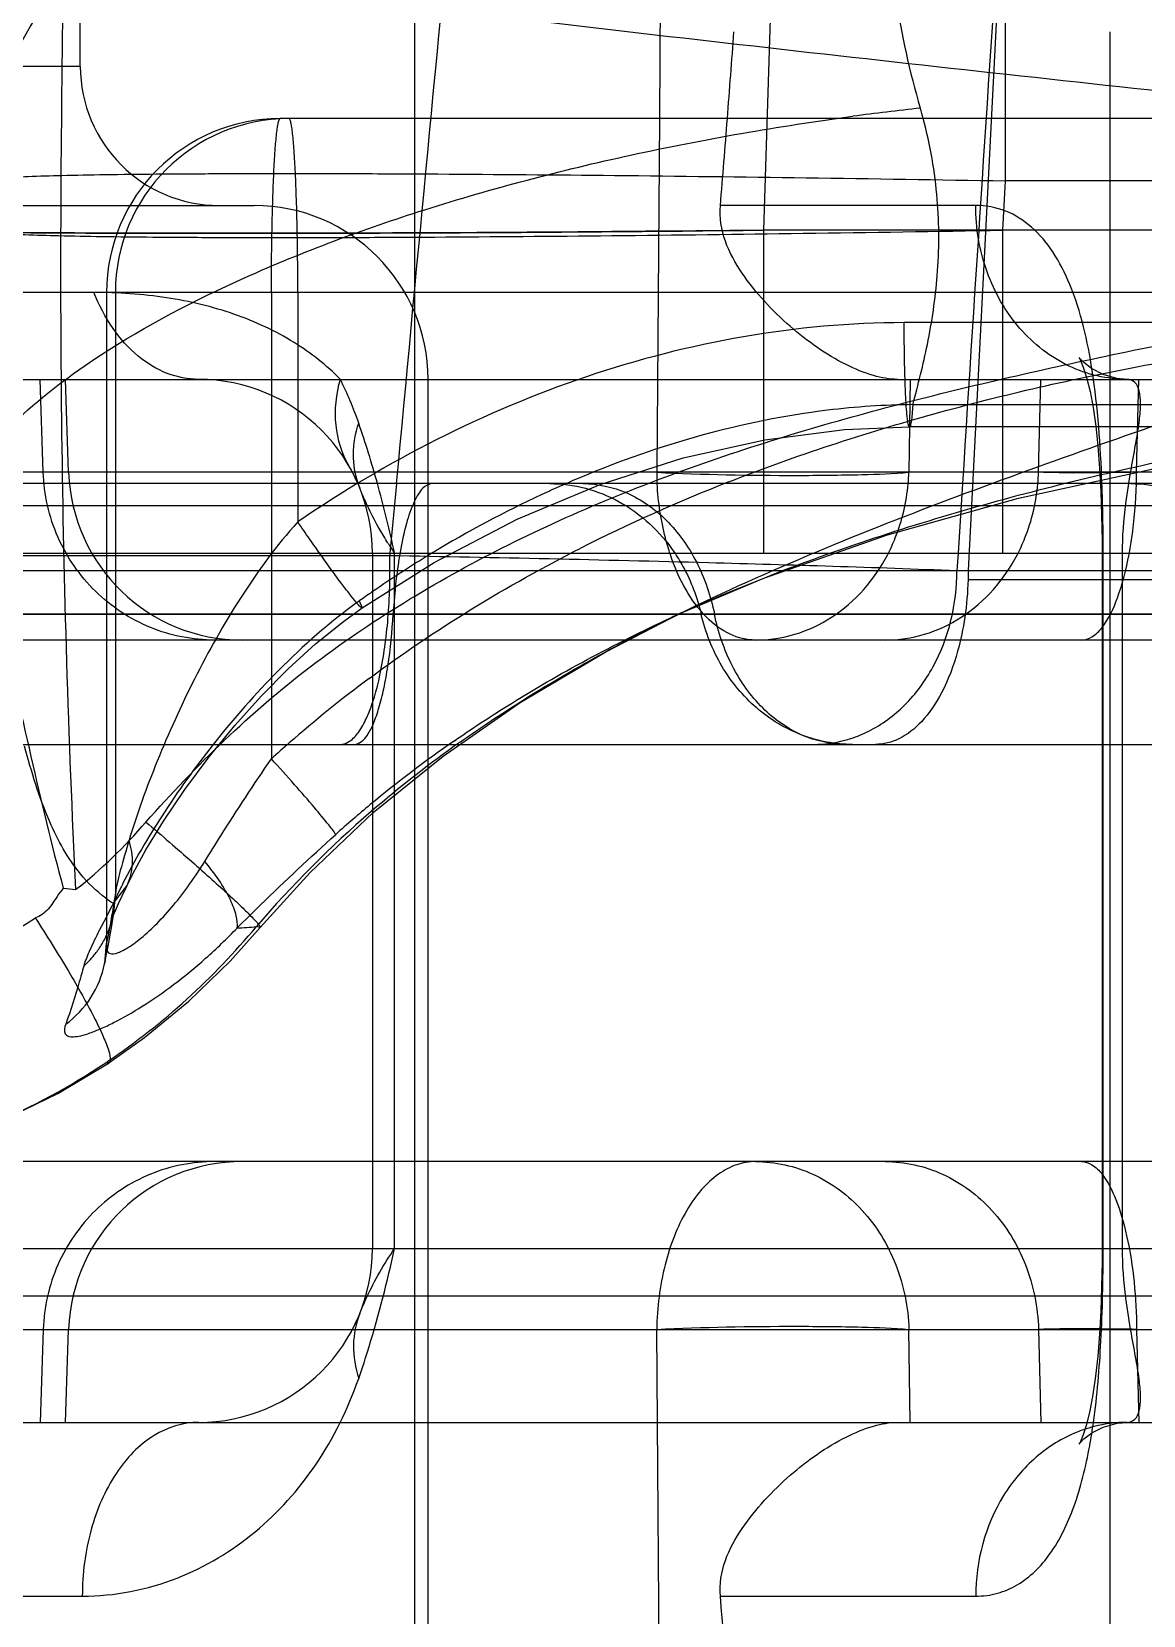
# Model space of a CAD drawing. Header units: millimetres. Extents: x 28656 to 29764, y -21384 to -20601.
# Drawn here: x 29206.177 to 29209.439, y -21152.405 to -21147.759 of the extents above; entities that cross this region are included whole.
import ezdxf

# ---------------------------------------------------------------- set-up
doc = ezdxf.new("R2010")
doc.units = ezdxf.units.MM
doc.header["$LTSCALE"] = 8
doc.layers.add('Cav-cor', color=30, linetype='Continuous')
doc.layers.add('dim', color=3, linetype='Continuous', lineweight=15)

# ---------------------------------------------------------------- blocks, each defined once
blk = doc.blocks.new('20160903.083224')
at = {"layer": 'Cav-cor', "color": 241}
for p, q in [((-16.8867, 11.2977), (-16.8867, -2.9823)), ((-17.8667, 7.1157), (-17.8667, 9.2577)), ((-15.1535, 7.7277), (-15.1535, 6.7801)), ((-15.2614, 5.6367), (-15.1614, 7.5947)), ((-16.1641, 7.478), (-16.1679, 6.9627)), ((-15.8386, 7.3801), (-15.8629, 6.6354)), ((-14.8467, 7.2177), (-14.8467, 0.5877)), ((-17.8667, 7.1157), (-21.9467, 7.1157)), ((3.1194, 6.9627), (-17.2803, 6.9627)), ((-16.1679, 6.9627), (-16.1758, 5.9249)), ((-15.1535, 6.7801), (-15.1611, 6.6354)), ((3.0525, 6.7801), (-15.1535, 6.7801)), ((-22.983, 6.7077), (-17.3567, 6.7077)), ((-15.2401, 6.7077), (-15.9891, 6.7077)), ((3.0601, 6.6354), (-15.8629, 6.6354)), ((-15.8629, 6.6354), (-15.8629, 5.6877)), ((-15.1611, 6.6354), (-15.1611, 5.6877)), ((-17.8269, 6.4527), (-18.9693, 6.4527)), ((3.6294, 6.4527), (-17.7903, 6.4527)), ((-17.7903, 6.4527), (-17.7903, 4.5367)), ((-17.7638, 6.4527), (-17.7638, 4.6882)), ((-17.3061, 6.4527), (-17.3061, 5.0844)), ((-17.2286, 6.4527), (-17.2286, 5.7794)), ((3.1452, 6.364), (-15.4498, 6.364)), ((-42.2032, 6.1977), (2.2365, 6.1977)), ((-17.9755, 5.9249), (-17.9849, 6.1977)), ((-17.9009, 5.9249), (-17.9104, 6.1977)), ((-16.8467, -1.4523), (-16.8467, 6.1977)), ((-15.4327, 6.1977), (-15.4344, 6.0615)), ((-15.0557, 5.9249), (-15.0491, 6.1977)), ((-14.7679, 5.9249), (-14.7613, 6.1977)), ((3.1703, 6.1233), (-15.4247, 6.1234)), ((-15.4344, 6.058), (-15.4361, 5.9249)), ((-15.4344, 6.0615), (-15.4344, 6.058)), ((3.1607, 6.058), (-15.4343, 6.058)), ((-3.1048, 5.9249), (-37.0802, 5.9249)), ((-9.998, 5.8917), (-24.9916, 5.8917)), ((-16.9396, 5.8918), (-16.9584, 5.6877)), ((-15.2788, 5.8917), (-15.2917, 5.6877)), ((0.042, 5.8265), (-34.0756, 5.8265)), ((-14.8694, 5.7242), (-14.8694, 3.6085)), ((-60.4322, 5.6877), (18.6189, 5.6877)), ((-19.9703, 5.6812), (-16.959, 5.6812)), ((-17.0099, 5.6877), (-17.0099, 3.6477)), ((-16.9584, 5.6877), (-16.959, 5.6812)), ((-16.9453, 5.6908), (-16.9478, 5.7022)), ((-16.9446, 5.6877), (-16.9453, 5.6908)), ((-16.9446, 3.6477), (-16.9446, 5.6877)), ((-15.2917, 5.6877), (-15.2949, 5.6367)), ((-14.866, 3.6477), (-14.866, 5.6877)), ((-14.8094, 3.6477), (-14.8094, 5.6877)), ((-18.8148, 5.6367), (-5.0086, 5.6367)), ((-15.2625, 5.61), (-9.8694, 5.61)), ((-17.0484, 5.5474), (-17.0401, 5.527)), ((-22.602, 5.5092), (-16.9488, 5.5092)), ((-16.0065, 5.5092), (-18.5416, 5.5092)), ((-16.9488, 5.5092), (-16.0456, 5.5092)), ((-16.1348, 5.4975), (-16.1031, 5.5125)), ((-16.1036, 5.5123), (-16.1032, 5.5125)), ((-16.0456, 5.5092), (-14.3416, 5.5092)), ((-9.9902, 5.5092), (-16.0065, 5.5092)), ((-0.0595, 5.4327), (-47.8822, 5.4327)), ((-22.7161, 5.1267), (-5.2623, 5.1267)), ((-17.7697, 4.6606), (-17.7294, 4.7129)), ((-17.744, 4.6822), (-17.7294, 4.7129)), ((-17.7697, 4.6606), (-17.7779, 4.6448)), ((-17.7671, 4.6404), (-17.7638, 4.6882)), ((-17.7912, 4.6192), (-17.8112, 4.5802)), ((-17.7871, 4.6271), (-17.7912, 4.6192)), ((-17.7779, 4.6448), (-17.7871, 4.6271)), ((-17.7704, 4.6245), (-17.7714, 4.6209)), ((-17.3393, 4.589), (-17.3501, 4.5923)), ((-17.7952, 4.4834), (-17.7896, 4.5437)), ((-17.7896, 4.5437), (-17.7903, 4.5343)), ((-17.7953, 4.483), (-17.7952, 4.4834)), ((-17.7826, 4.1927), (-17.7922, 4.1928)), ((-0.0595, 3.9027), (-47.8822, 3.9027)), ((-43.546, 3.6477), (0.8934, 3.6477)), ((-34.0756, 3.509), (0.042, 3.509)), ((-37.0802, 3.4105), (-3.5866, 3.4105)), ((-17.9755, 3.4105), (-17.9849, 3.1377)), ((-17.9104, 3.1377), (-17.9009, 3.4105)), ((-16.1737, 3.1377), (-16.1758, 3.4105)), ((-15.4327, 3.1377), (-15.4361, 3.4105)), ((-15.0557, 3.4105), (-15.0491, 3.1377)), ((-14.7679, 3.4105), (-14.7613, 3.1377)), ((-42.2032, 3.1377), (6.3337, 3.1377)), ((-16.1527, 0.2503), (-16.1737, 3.1377)), ((-19.432, 2.6277), (-17.8608, 2.6277)), ((-15.9891, 2.6277), (-15.2401, 2.6277))]:
    blk.add_line(p, q, dxfattribs=at)
for points in [[(-14.796, 6.1977), (-14.8258, 6.2003), (-14.8665, 6.2118), (-14.9004, 6.2292), (-14.9232, 6.2468), (-14.9346, 6.2589), (-14.9368, 6.2619)], [(-14.9368, 6.2619), (-14.9367, 6.2616), (-14.9324, 6.2533), (-14.9243, 6.2334), (-14.9146, 6.2028), (-14.9047, 6.1624), (-14.8957, 6.1147), (-14.888, 6.0606), (-14.8816, 6.0013), (-14.8767, 5.9374)], [(-17.0401, 5.527), (-16.8284, 5.6605), (-16.5856, 5.7875), (-16.3416, 5.8895), (-16.0986, 5.967), (-15.859, 6.0204), (-15.6251, 6.0503), (-15.4343, 6.058)], [(-16.1035, 5.5123), (-15.8617, 5.6145), (-15.4989, 5.7419), (-15.1146, 5.8492), (-14.7141, 5.936), (-14.3025, 6.0016), (-13.8848, 6.0439), (-13.498, 6.0581)], [(-14.8767, 5.9374), (-14.873, 5.8696), (-14.8705, 5.7982), (-14.8694, 5.7242)], [(-17.7294, 4.7129), (-17.7126, 4.7466), (-17.674, 4.8171), (-17.6226, 4.9014), (-17.5599, 4.9944), (-17.4887, 5.09), (-17.4132, 5.1823), (-17.3358, 5.2684), (-17.2569, 5.3482), (-17.1766, 5.4213), (-17.095, 5.4874), (-17.0401, 5.527)], [(-17.3393, 4.589), (-17.1928, 4.751), (-17.0075, 4.9267), (-16.8026, 5.0924), (-16.576, 5.2492), (-16.3246, 5.3984), (-16.1348, 5.4975)], [(-17.7714, 4.6209), (-17.7717, 4.62), (-17.7711, 4.6215), (-17.7683, 4.6288), (-17.7627, 4.6417), (-17.7546, 4.6597), (-17.744, 4.6822)], [(-17.7953, 4.483), (-17.7853, 4.5345), (-17.7747, 4.5942), (-17.7671, 4.6404)], [(-17.7671, 4.6404), (-17.7681, 4.6349), (-17.7704, 4.6245)], [(-17.7826, 4.1927), (-17.6785, 4.2666), (-17.5486, 4.3734), (-17.4274, 4.4906), (-17.3393, 4.589)], [(-17.7902, 4.5343), (-17.7915, 4.5087), (-17.7946, 4.4864)], [(-18.9162, 3.8517), (-18.7413, 3.8591), (-18.53, 3.8881), (-18.3234, 3.9387), (-18.1236, 4.0103), (-17.9328, 4.102), (-17.7825, 4.1927)], [(-14.8694, 3.6085), (-14.8706, 3.5348), (-14.8731, 3.4637), (-14.8768, 3.396), (-14.8818, 3.3323), (-14.8882, 3.2732), (-14.896, 3.2192), (-14.905, 3.1717)], [(-14.905, 3.1717), (-14.9149, 3.1315), (-14.9246, 3.1013), (-14.9326, 3.0817), (-14.9347, 3.0774)], [(-14.9347, 3.0774), (-14.9367, 3.0737), (-14.9344, 3.0768), (-14.9227, 3.0891), (-14.8996, 3.1067), (-14.8656, 3.124), (-14.8248, 3.1353), (-14.7961, 3.1377)]]:
    blk.add_lwpolyline(points, dxfattribs=at)
for centre, radius, start, end in [((-17.1508, 6.7277), 1, 90, 177), ((324.2593, -25.619), 342.6509, 174.416252, 174.723533), ((461.2038, -24.3416), 477.4408, 176.154726, 176.369392), ((-12.9638, 7.7076), 2.5412, 188.7809, 196.3259), ((-70.6935, 11.2377), 54.8918, 355.53328, 355.80021), ((-17.4587, 7.1157), 0.408, 180, 270), ((-14.4951, -1.3276), 8.3703, 96.22328, 97.5858), ((-16.6685, 6.6204), 1.3198, 15.0303, 16.4139), ((-17.2799, 6.453), 0.5097, 90.0425, 180.0361), ((-17.2541, 6.453), 0.5097, 90.0425, 180.036), ((-59.019, 10.3238), 43.1816, 355.19632, 355.53578), ((-17.3567, 6.1977), 0.51, 0, 90), ((-17.5741, 67.2503), 60.6239, 269.477659, 269.825938), ((-17.4093, 136.15), 129.5238, 269.845625, 270.684085), ((-17.5199, 5.6877), 0.51, 0, 90), ((-18.0922, 5.7093), 1.1026, 19.0599, 26.292), ((-17.3912, 5.9427), 0.51, 182, 270.0005), ((-15.173, 2.9868), 3.17, 112.7538, 113.3459), ((-15.296, 5.9424), 0.88, 181.14, 183.3391), ((-16.0049, 5.9425), 0.5691, 354.8243, 358.2295), ((-15.6246, 5.9425), 0.5692, 354.8255, 358.2295), ((-16.3394, 5.9424), 1.5715, 358.1323, 359.3631), ((-16.817, 5.9713), 0.2479, 198.8398, 201.9722), ((-20.7494, 4.8546), 3.895, 12.5682, 15.443), ((-15.0976, 2.8218), 3.3514, 114.5953, 120.7976), ((-15.1325, 2.8949), 3.2703, 114.3931, 114.5718), ((-15.1504, 2.9346), 3.2268, 113.3472, 114.3951), ((-14.1228, 1.1975), 5.0473, 111.3925, 116.8227), ((-20.5511, 5.6881), 5.6851, 359.9957, 2.0633), ((-16.0901, 6.2742), 1.0363, 212.5099, 214.0464), ((-16.0699, 6.2877), 1.0607, 214.0421, 214.4498), ((-15.0546, 2.7479), 3.4369, 121.3735, 122.7908), ((-15.0636, 2.7626), 3.4197, 120.7787, 121.3729), ((-15.0411, 2.727), 3.4617, 122.7913, 124.7056), ((-14.1158, 5.5783), 1.1472, 177.0789, 178.4131), ((-16.2191, 4.382), 1.4303, 125.4371, 125.6693), ((-15.032, 2.7138), 3.4778, 124.7046, 125.4355), ((-14.0744, 1.0501), 4.9019, 114.4535, 114.8557), ((-14.7169, 2.2261), 3.8567, 126.6549, 131.1288), ((-15.7207, 5.4971), 0.3712, 287.9753, 296.706), ((-14.8086, 2.3332), 3.7157, 131.1503, 132.2319), ((-14.6962, 2.1513), 3.6351, 124.769, 129.6551), ((-14.7497, 2.2999), 3.4698, 125.26, 130.7158), ((-15.7181, 5.4896), 0.3633, 284.9559, 287.9514), ((-14.9477, 2.531), 3.1655, 130.7282, 139.3693), ((-14.8242, 2.3081), 3.4327, 129.6815, 131.9159), ((-17.5796, 7.1676), 2.4854, 262.2055, 263.0441), ((-16.3354, 4.0057), 1.5767, 153.1744, 155.4583), ((-17.5591, 4.9922), 0.3928, 233.6608, 237.5804), ((-18.0424, 4.684), 0.2787, 336.0827, 350.993), ((-18.044, 4.6849), 0.2806, 328.2328, 336.0476), ((-18.9547, 5.9232), 2.0847, 304.1034, 320.327), ((-17.4759, 5.8068), 1.221, 273.2402, 275.9159), ((-18.0521, 4.6906), 0.2904, 312.2736, 321.2487), ((-18.0484, 4.6877), 0.2857, 321.2437, 328.2137), ((-18.9128, 5.8652), 2.0131, 282.4194, 303.8235), ((-18.9277, 5.8871), 2.0397, 303.8284, 304.0441), ((-17.3912, 3.3927), 0.51, 89.9995, 178), ((-17.5199, 3.6477), 0.51, 270, 0), ((-14.9655, -9.9918), 13.4037, 89.15536, 89.61966), ((-14.7916, 2.7321), 0.406, 109.0273, 111.7805), ((-16.5858, 3.3743), 1.7077, 349.6996, 352.0309)]:
    blk.add_arc(centre, radius, start, end, dxfattribs=at)
for points, knots in [([(-17.8066, 7.7277), (-17.8707, 7.7277), (-18.0011, 7.7008), (-18.1647, 7.5867), (-18.2737, 7.4172), (-18.299, 7.284), (-18.299, 7.2177)], [0, 0, 0, 0, 0.24593, 0.494264, 0.745957, 1, 1, 1, 1]), ([(-17.8688, 7.4237), (-17.4307, 7.3587), (-16.5515, 7.2497), (-15.2311, 7.1009), (-13.9098, 6.9583), (-13.0289, 6.863), (-12.5886, 6.8137)], [0, 0, 0, 0, 0.249954, 0.499944, 0.749965, 1, 1, 1, 1]), ([(-17.9177, 7.3695), (-17.9202, 7.148), (-17.926, 6.7043), (-17.9225, 5.8144), (-17.9025, 5.1461), (-17.8806, 4.7005)], [0, 0, 0, 0, 0.248882, 0.498653, 1, 1, 1, 1]), ([(-17.8079, 6.2682), (-17.6734, 6.3561), (-17.3627, 6.5174), (-16.8397, 6.7108), (-16.2421, 6.867), (-15.8189, 6.9403), (-15.6001, 6.9694)], [0, 0, 0, 0, 0.206647, 0.448173, 0.716092, 1, 1, 1, 1]), ([(-17.3061, 6.4527), (-17.3061, 6.4859), (-17.3057, 6.5509), (-17.3043, 6.6454), (-17.302, 6.7325), (-17.299, 6.8088), (-17.2953, 6.8713), (-17.2915, 6.914), (-17.2882, 6.9392), (-17.2857, 6.9517), (-17.2838, 6.9587), (-17.2814, 6.9627), (-17.2803, 6.9627)], [0, 0, 0, 0, 0.194041, 0.381016, 0.553149, 0.70408, 0.82814, 0.920528, 0.953774, 0.977967, 0.993114, 1, 1, 1, 1]), ([(-17.2286, 6.4527), (-17.2286, 6.4859), (-17.2289, 6.5509), (-17.2304, 6.6454), (-17.2327, 6.7324), (-17.2357, 6.8088), (-17.2394, 6.8713), (-17.2432, 6.914), (-17.2465, 6.9392), (-17.249, 6.9517), (-17.2509, 6.9587), (-17.2533, 6.9627), (-17.2544, 6.9627)], [0, 0, 0, 0, 0.194039, 0.381006, 0.553135, 0.704066, 0.828127, 0.920519, 0.953765, 0.977962, 0.993112, 1, 1, 1, 1]), ([(-15.4247, 6.1234), (-15.4089, 6.182), (-15.3771, 6.3068), (-15.3471, 6.5083), (-15.3464, 6.7319), (-15.3731, 6.8852), (-15.3938, 6.9626)], [0, 0, 0, 0, 0.214156, 0.454281, 0.717172, 1, 1, 1, 1]), ([(-18.1494, 6.7801), (-18.1493, 6.7815), (-18.1426, 6.7834), (-18.133, 6.7854), (-18.1141, 6.7875), (-18.0892, 6.7895), (-18.0568, 6.7914), (-18, 6.7939), (-17.9119, 6.7964), (-17.7866, 6.7988), (-17.6359, 6.8004), (-17.4613, 6.8014), (-17.2645, 6.8017), (-17.0474, 6.8014), (-16.7235, 6.7999), (-16.2849, 6.7962), (-15.7303, 6.7894), (-15.3483, 6.7834), (-15.1535, 6.7801)], [0, 0, 0, 0, 0.001498, 0.005227, 0.011309, 0.019751, 0.030541, 0.043656, 0.076742, 0.118701, 0.169135, 0.227563, 0.293425, 0.366088, 0.444853, 0.617607, 0.805053, 1, 1, 1, 1]), ([(-17.6741, 4.8989), (-17.6009, 4.9817), (-17.4483, 5.1421), (-17.1964, 5.3591), (-16.9214, 5.5457), (-16.6312, 5.7069), (-16.3293, 5.8448), (-15.9156, 6.0006), (-15.3841, 6.1525), (-14.7372, 6.2939), (-14.1959, 6.3983), (-13.7642, 6.486), (-13.4425, 6.5573), (-13.177, 6.625), (-12.9678, 6.6874), (-12.8651, 6.7233), (-12.8138, 6.7412)], [0, 0, 0, 0, 0.06269, 0.125387, 0.188098, 0.250798, 0.313452, 0.376094, 0.501296, 0.626454, 0.751497, 0.813923, 0.876227, 0.938314, 0.969224, 1, 1, 1, 1]), ([(-16.1348, 5.4975), (-15.8701, 5.6288), (-15.4594, 5.7965), (-14.9047, 5.997), (-14.4871, 6.1415), (-14.1383, 6.2606), (-13.8592, 6.3566), (-13.6497, 6.429), (-13.4405, 6.5027), (-13.2663, 6.5646), (-13.1274, 6.6155), (-13.0237, 6.6545), (-12.9203, 6.6936), (-12.8522, 6.7218), (-12.8194, 6.7383)], [0, 0, 0, 0, 0.250299, 0.374993, 0.499709, 0.624607, 0.687143, 0.749742, 0.812379, 0.875038, 0.906353, 0.937648, 0.968915, 1, 1, 1, 1]), ([(-15.4697, 6.1977), (-15.4934, 6.1977), (-15.5457, 6.2077), (-15.6556, 6.2536), (-15.7631, 6.3301), (-15.8612, 6.4253), (-15.9276, 6.5078), (-15.9801, 6.6005), (-15.992, 6.6727), (-15.9891, 6.7077)], [0, 0, 0, 0, 0.091042, 0.201989, 0.457706, 0.592689, 0.728542, 0.864421, 1, 1, 1, 1]), ([(-14.8697, 5.8928), (-14.8738, 6.0035), (-14.8874, 6.2007), (-14.9386, 6.4311), (-15.0083, 6.5702), (-15.0712, 6.6463), (-15.1499, 6.6966), (-15.2102, 6.7077), (-15.2401, 6.7077)], [0, 0, 0, 0, 0.340715, 0.607931, 0.71833, 0.816693, 0.907927, 1, 1, 1, 1]), ([(-14.796, 6.1977), (-14.8542, 6.1978), (-14.9743, 6.2259), (-15.1216, 6.3419), (-15.218, 6.5108), (-15.2401, 6.6417), (-15.2401, 6.7077)], [0, 0, 0, 0, 0.23395, 0.477611, 0.734371, 1, 1, 1, 1]), ([(-15.8629, 6.6354), (-16.3905, 6.6297), (-17.1307, 6.6246), (-18.0265, 6.6272), (-18.3947, 6.6316), (-18.5503, 6.6354)], [0, 0, 0, 0, 0.588977, 0.826309, 1, 1, 1, 1]), ([(-18.157, 6.6354), (-18.1571, 6.634), (-18.1504, 6.6319), (-18.1412, 6.6301), (-18.1224, 6.6279), (-18.0978, 6.626), (-18.0657, 6.6241), (-18.0091, 6.6216), (-17.9213, 6.619), (-17.7963, 6.6167), (-17.6457, 6.615), (-17.4712, 6.614), (-17.2743, 6.6137), (-17.057, 6.6141), (-16.7328, 6.6156), (-16.2937, 6.6192), (-15.7384, 6.626), (-15.356, 6.632), (-15.1611, 6.6354)], [0, 0, 0, 0, 0.001424, 0.005065, 0.01106, 0.019418, 0.030128, 0.043169, 0.076129, 0.117996, 0.168378, 0.226795, 0.292684, 0.365407, 0.444259, 0.61723, 0.804892, 1, 1, 1, 1]), ([(-17.1037, 6.1977), (-17.1444, 6.2389), (-17.2415, 6.3154), (-17.4159, 6.3961), (-17.6157, 6.4432), (-17.7556, 6.4527), (-17.8269, 6.4527)], [0, 0, 0, 0, 0.221048, 0.466846, 0.72779, 1, 1, 1, 1]), ([(-17.5199, 6.1977), (-17.551, 6.1977), (-17.6158, 6.2105), (-17.7031, 6.2642), (-17.7764, 6.3474), (-17.812, 6.4157), (-17.8269, 6.4527)], [0, 0, 0, 0, 0.221208, 0.457155, 0.71648, 1, 1, 1, 1]), ([(-15.4498, 6.364), (-15.7651, 6.3641), (-16.3988, 6.2488), (-16.9681, 5.9579), (-17.2286, 5.7794)], [0, 0, 0, 0, 0.499619, 1, 1, 1, 1]), ([(-15.9638, 5.897), (-15.7669, 5.9744), (-15.3641, 6.1062), (-14.7449, 6.2471), (-14.1168, 6.3386), (-13.6938, 6.364), (-13.4825, 6.364)], [0, 0, 0, 0, 0.25006, 0.500067, 0.750042, 1, 1, 1, 1]), ([(-15.4343, 6.058), (-15.435, 6.058), (-15.4364, 6.0604), (-15.4375, 6.0646), (-15.439, 6.0721), (-15.441, 6.0873), (-15.4433, 6.1128), (-15.4455, 6.1504), (-15.4473, 6.1962), (-15.4492, 6.2683), (-15.4498, 6.325), (-15.4498, 6.364)], [0, 0, 0, 0, 0.006873, 0.021996, 0.046262, 0.079582, 0.171922, 0.295811, 0.446739, 0.619155, 1, 1, 1, 1]), ([(-18.252, 6.2593), (-18.2284, 6.1289), (-18.1792, 5.8685), (-18.0981, 5.4792), (-18.0126, 5.091), (-17.9519, 4.8329), (-17.9167, 4.7052)], [0, 0, 0, 0, 0.250029, 0.500024, 0.750042, 1, 1, 1, 1]), ([(-18.2123, 5.8917), (-18.1671, 5.9622), (-18.0417, 6.1016), (-17.8928, 6.2128), (-17.8079, 6.2682)], [0, 0, 0, 0, 0.452319, 1, 1, 1, 1]), ([(-17.0782, 5.9427), (-17.0992, 5.9792), (-17.1259, 6.0654), (-17.1158, 6.1543), (-17.1037, 6.1977)], [0, 0, 0, 0, 0.482842, 1, 1, 1, 1]), ([(-14.8094, 5.6877), (-14.8094, 5.7366), (-14.8032, 5.8203), (-14.7852, 5.929), (-14.7699, 6.0099), (-14.7596, 6.0729), (-14.7553, 6.123), (-14.7578, 6.161), (-14.7694, 6.1905), (-14.7876, 6.1977), (-14.7957, 6.1977)], [0, 0, 0, 0, 0.275198, 0.471615, 0.620772, 0.738796, 0.831812, 0.902464, 0.954164, 1, 1, 1, 1]), ([(-15.4247, 6.1235), (-15.5082, 6.1227), (-15.8417, 6.1001), (-16.1683, 6.0068), (-16.3991, 5.91)], [0, 0, 0, 0, 0.250262, 1, 1, 1, 1]), ([(-16.1031, 5.5125), (-15.8997, 5.605), (-15.4803, 5.7622), (-14.8327, 5.9355), (-14.1748, 6.0612), (-13.7305, 6.1121), (-13.5076, 6.1233)], [0, 0, 0, 0, 0.250255, 0.500189, 0.750006, 1, 1, 1, 1]), ([(-15.4247, 6.1234), (-15.4253, 6.1141), (-15.4265, 6.0983), (-15.4286, 6.0767), (-15.4309, 6.0661), (-15.4326, 6.058), (-15.4343, 6.058)], [0, 0, 0, 0, 0.419647, 0.731724, 0.925708, 1, 1, 1, 1]), ([(-17.0516, 5.8913), (-17.061, 5.9188), (-17.0703, 5.9796), (-17.0595, 6.0398), (-17.05, 6.0694)], [0, 0, 0, 0, 0.48457, 1, 1, 1, 1]), ([(-17.4726, 5.4327), (-17.5367, 5.4327), (-17.6664, 5.4582), (-17.8312, 5.5671), (-17.9439, 5.7303), (-17.9733, 5.8601), (-17.9755, 5.9249)], [0, 0, 0, 0, 0.24848, 0.497838, 0.748453, 1, 1, 1, 1]), ([(-16.1758, 5.9249), (-16.0393, 5.9184), (-15.8384, 5.9146), (-15.5918, 5.9172), (-15.4818, 5.9211), (-15.4361, 5.9249)], [0, 0, 0, 0, 0.554249, 0.813925, 1, 1, 1, 1]), ([(-14.7679, 5.9249), (-14.8237, 5.9241), (-14.9196, 5.9232), (-15.0156, 5.9237), (-15.0557, 5.9249)], [0, 0, 0, 0, 0.581296, 1, 1, 1, 1]), ([(-16.9641, 5.7172), (-16.9725, 5.7305), (-17.0039, 5.7822), (-17.0302, 5.837), (-17.0469, 5.8786)], [0, 0, 0, 0, 0.260094, 1, 1, 1, 1]), ([(-16.8348, 5.8917), (-16.8448, 5.8917), (-16.861, 5.8812), (-16.876, 5.8606), (-16.894, 5.8265), (-16.9128, 5.7692), (-16.9235, 5.7189), (-16.9285, 5.6905)], [0, 0, 0, 0, 0.129709, 0.220939, 0.334009, 0.626209, 1, 1, 1, 1]), ([(-16.4894, 5.8917), (-16.4193, 5.8917), (-16.274, 5.8533), (-16.1658, 5.7507), (-16.1246, 5.6905)], [0, 0, 0, 0, 0.490125, 1, 1, 1, 1]), ([(-16.3922, 5.8917), (-16.3483, 5.8917), (-16.2568, 5.8716), (-16.1395, 5.7879), (-16.0511, 5.6625), (-16.0172, 5.5621), (-16.0065, 5.5092)], [0, 0, 0, 0, 0.225316, 0.464255, 0.723274, 1, 1, 1, 1]), ([(-16.1358, 5.6837), (-16.1412, 5.6998), (-16.1611, 5.7674), (-16.1714, 5.8378), (-16.1745, 5.8912)], [0, 0, 0, 0, 0.240671, 1, 1, 1, 1]), ([(-15.4981, 5.6837), (-15.4899, 5.6996), (-15.4598, 5.7654), (-15.443, 5.837), (-15.4381, 5.8912)], [0, 0, 0, 0, 0.247616, 1, 1, 1, 1]), ([(-15.1178, 5.6837), (-15.1095, 5.6996), (-15.0794, 5.7653), (-15.0627, 5.837), (-15.0578, 5.8912)], [0, 0, 0, 0, 0.247612, 1, 1, 1, 1]), ([(-14.7903, 5.6837), (-14.7872, 5.6999), (-14.776, 5.7686), (-14.7704, 5.8381), (-14.7686, 5.8912)], [0, 0, 0, 0, 0.236958, 1, 1, 1, 1]), ([(-14.7854, 5.8917), (-14.7153, 5.8917), (-14.57, 5.8533), (-14.4618, 5.7507), (-14.4206, 5.6905)], [0, 0, 0, 0, 0.490125, 1, 1, 1, 1]), ([(-17.2286, 5.7794), (-17.2914, 5.7105), (-17.4003, 5.5604), (-17.5338, 5.3228), (-17.6419, 5.0844), (-17.7001, 4.9241), (-17.7237, 4.8453)], [0, 0, 0, 0, 0.26265, 0.519848, 0.76791, 1, 1, 1, 1]), ([(-17.0401, 5.527), (-17.0407, 5.5266), (-17.0431, 5.5282), (-17.0463, 5.5311), (-17.0517, 5.5369), (-17.0619, 5.5488), (-17.0785, 5.5696), (-17.1019, 5.6005), (-17.1298, 5.6386), (-17.1611, 5.6823), (-17.1945, 5.7298), (-17.2172, 5.7626), (-17.2286, 5.7794)], [0, 0, 0, 0, 0.006313, 0.021374, 0.045663, 0.07908, 0.172173, 0.296827, 0.448309, 0.620745, 0.807488, 1, 1, 1, 1]), ([(-17.0767, 5.1359), (-17.0666, 5.1427), (-17.0472, 5.1642), (-17.0131, 5.228), (-16.982, 5.3409), (-16.9605, 5.5013), (-16.9575, 5.6194), (-16.959, 5.6812)], [0, 0, 0, 0, 0.064065, 0.148771, 0.379512, 0.674815, 1, 1, 1, 1]), ([(-16.959, 5.6812), (-16.6472, 5.6754), (-16.0925, 5.6633), (-15.5378, 5.6465), (-15.2949, 5.6367)], [0, 0, 0, 0, 0.561955, 1, 1, 1, 1]), ([(-16.9285, 5.6905), (-16.931, 5.6766), (-16.9404, 5.6165), (-16.946, 5.5558), (-16.9488, 5.5092)], [0, 0, 0, 0, 0.232197, 1, 1, 1, 1]), ([(-15.8859, 5.4327), (-15.9114, 5.4327), (-15.9658, 5.4462), (-16.0365, 5.5002), (-16.0954, 5.5819), (-16.1238, 5.6478), (-16.1358, 5.6837)], [0, 0, 0, 0, 0.203214, 0.431502, 0.696892, 1, 1, 1, 1]), ([(-16.1246, 5.6905), (-16.1153, 5.677), (-16.0807, 5.6206), (-16.0568, 5.5577), (-16.0456, 5.5092)], [0, 0, 0, 0, 0.247685, 1, 1, 1, 1]), ([(-15.8859, 5.4327), (-15.847, 5.4327), (-15.768, 5.4446), (-15.6208, 5.5133), (-15.5361, 5.6108), (-15.4981, 5.6837)], [0, 0, 0, 0, 0.241887, 0.488621, 1, 1, 1, 1]), ([(-15.5056, 5.4327), (-15.4667, 5.4327), (-15.3876, 5.4446), (-15.2404, 5.5133), (-15.1558, 5.6108), (-15.1178, 5.6837)], [0, 0, 0, 0, 0.241914, 0.488673, 1, 1, 1, 1]), ([(-14.8692, 5.4698), (-14.8491, 5.4954), (-14.8168, 5.5664), (-14.7984, 5.6405), (-14.7903, 5.6837)], [0, 0, 0, 0, 0.425249, 1, 1, 1, 1]), ([(-15.5539, 5.1655), (-15.5149, 5.1851), (-15.4415, 5.2397), (-15.3297, 5.3919), (-15.2949, 5.5394), (-15.2949, 5.6367)], [0, 0, 0, 0, 0.23295, 0.479366, 1, 1, 1, 1]), ([(-15.2625, 5.61), (-15.2635, 5.5733), (-15.2697, 5.5025), (-15.2926, 5.3903), (-15.3322, 5.2844), (-15.391, 5.1953), (-15.4589, 5.1401), (-15.5104, 5.1267), (-15.534, 5.1267)], [0, 0, 0, 0, 0.183616, 0.354204, 0.571529, 0.744383, 0.88209, 1, 1, 1, 1]), ([(-17.0531, 5.544), (-17.1358, 5.4846), (-17.2854, 5.3522), (-17.4167, 5.2027), (-17.4767, 5.1267)], [0, 0, 0, 0, 0.512525, 1, 1, 1, 1]), ([(-17.0627, 5.1268), (-17.0471, 5.1267), (-17.0236, 5.1517), (-17.0049, 5.1903), (-16.9889, 5.2366), (-16.9751, 5.2929), (-16.9589, 5.3847), (-16.9518, 5.4581), (-16.9488, 5.5092)], [0, 0, 0, 0, 0.113693, 0.20567, 0.323252, 0.464846, 0.627943, 1, 1, 1, 1]), ([(-16.7692, 5.1373), (-16.7191, 5.1721), (-16.5159, 5.3062), (-16.3004, 5.4212), (-16.1348, 5.4979)], [0, 0, 0, 0, 0.250438, 1, 1, 1, 1]), ([(-16.7528, 5.1332), (-16.7038, 5.1679), (-16.5053, 5.3016), (-16.2954, 5.4178), (-16.1349, 5.4975)], [0, 0, 0, 0, 0.25114, 1, 1, 1, 1]), ([(-15.6018, 5.1267), (-15.652, 5.1267), (-15.7546, 5.146), (-15.8898, 5.2279), (-15.9927, 5.3535), (-16.0332, 5.4558), (-16.0456, 5.5092)], [0, 0, 0, 0, 0.239445, 0.484776, 0.738681, 1, 1, 1, 1]), ([(-15.6209, 5.1267), (-15.6648, 5.1267), (-15.7561, 5.147), (-15.8737, 5.2305), (-15.9618, 5.3561), (-15.9959, 5.4564), (-16.0065, 5.5092)], [0, 0, 0, 0, 0.225151, 0.464218, 0.723489, 1, 1, 1, 1]), ([(-14.93, 5.4327), (-14.9192, 5.4327), (-14.8949, 5.4413), (-14.8777, 5.4592), (-14.8692, 5.4698)], [0, 0, 0, 0, 0.441955, 1, 1, 1, 1]), ([(-17.7919, 4.6758), (-17.8194, 4.6961), (-17.8875, 4.7619), (-17.9704, 4.9146), (-18.0099, 5.0461), (-18.03, 5.1212)], [0, 0, 0, 0, 0.199852, 0.546193, 1, 1, 1, 1]), ([(-17.4767, 5.1267), (-17.53, 5.0593), (-17.6251, 4.9267), (-17.7078, 4.7859), (-17.7425, 4.7173)], [0, 0, 0, 0, 0.527764, 1, 1, 1, 1]), ([(-17.1041, 5.1267), (-17.1018, 5.1267), (-17.0921, 5.1275), (-17.0829, 5.1318), (-17.0767, 5.1359)], [0, 0, 0, 0, 0.236349, 1, 1, 1, 1]), ([(-17.5014, 4.7834), (-17.4859, 4.8085), (-17.4226, 4.91), (-17.3572, 5.0102), (-17.3061, 5.0844)], [0, 0, 0, 0, 0.246811, 1, 1, 1, 1]), ([(-17.1173, 4.8624), (-17.1231, 4.8725), (-17.1445, 4.8986), (-17.1845, 4.9474), (-17.2409, 5.0118), (-17.2833, 5.0593), (-17.3061, 5.0844)], [0, 0, 0, 0, 0.119913, 0.345198, 0.650714, 1, 1, 1, 1]), ([(-17.6741, 4.8989), (-17.6509, 4.8792), (-17.6059, 4.8406), (-17.5413, 4.7845), (-17.483, 4.7328), (-17.4329, 4.6873), (-17.3927, 4.6496), (-17.3661, 4.6232), (-17.351, 4.6071), (-17.3439, 4.5985), (-17.3402, 4.5936), (-17.3387, 4.5898), (-17.3393, 4.589)], [0, 0, 0, 0, 0.199505, 0.388946, 0.561187, 0.710708, 0.832694, 0.923082, 0.955468, 0.979018, 0.993629, 1, 1, 1, 1]), ([(-17.7237, 4.8453), (-17.7325, 4.8159), (-17.7479, 4.7641), (-17.7615, 4.7114), (-17.7638, 4.6882)], [0, 0, 0, 0, 0.568007, 1, 1, 1, 1]), ([(-17.7294, 4.7129), (-17.72, 4.7325), (-17.7093, 4.7777), (-17.7166, 4.8231), (-17.7237, 4.8453)], [0, 0, 0, 0, 0.482049, 1, 1, 1, 1]), ([(-17.4069, 4.5878), (-17.384, 4.6106), (-17.2891, 4.7039), (-17.1923, 4.7952), (-17.1173, 4.8625)], [0, 0, 0, 0, 0.243113, 1, 1, 1, 1]), ([(-17.7902, 4.5343), (-17.7902, 4.5277), (-17.7868, 4.5112), (-17.7641, 4.5123), (-17.7472, 4.5191), (-17.7212, 4.533), (-17.685, 4.5601), (-17.639, 4.6028), (-17.5914, 4.6558), (-17.5446, 4.7167), (-17.5155, 4.7606), (-17.5014, 4.7834)], [0, 0, 0, 0, 0.046941, 0.095121, 0.132752, 0.180372, 0.302843, 0.454402, 0.625725, 0.80933, 1, 1, 1, 1]), ([(-17.4069, 4.5878), (-17.4047, 4.5996), (-17.4085, 4.629), (-17.4363, 4.6974), (-17.4728, 4.7485), (-17.5014, 4.7834)], [0, 0, 0, 0, 0.162739, 0.388241, 1, 1, 1, 1]), ([(-17.9167, 4.7052), (-17.9228, 4.697), (-17.9384, 4.677), (-17.9584, 4.6415), (-17.9843, 4.6226), (-17.9986, 4.6175)], [0, 0, 0, 0, 0.250335, 0.626109, 1, 1, 1, 1]), ([(-17.7638, 4.6882), (-17.7659, 4.6751), (-17.7737, 4.6268), (-17.7825, 4.5786), (-17.7896, 4.5437)], [0, 0, 0, 0, 0.271272, 1, 1, 1, 1]), ([(-18.8672, 4.3617), (-18.7146, 4.3621), (-18.4079, 4.4048), (-18.1267, 4.535), (-17.9986, 4.6175)], [0, 0, 0, 0, 0.500195, 1, 1, 1, 1]), ([(-17.9988, 4.6174), (-17.9654, 4.5661), (-17.9183, 4.491), (-17.8621, 4.3937), (-17.8286, 4.3312), (-17.8031, 4.2794), (-17.7866, 4.2379), (-17.7784, 4.2123), (-17.7788, 4.1952), (-17.7826, 4.1927)], [0, 0, 0, 0, 0.381149, 0.551221, 0.699726, 0.821645, 0.913083, 0.97176, 1, 1, 1, 1]), ([(-17.9094, 4.3058), (-17.9125, 4.297), (-17.917, 4.2808), (-17.9011, 4.269), (-17.8847, 4.2685), (-17.8633, 4.272), (-17.8361, 4.2804), (-17.8039, 4.2933), (-17.752, 4.3181), (-17.6799, 4.3599), (-17.5895, 4.4228), (-17.4964, 4.4994), (-17.4364, 4.5571), (-17.4069, 4.5878)], [0, 0, 0, 0, 0.044066, 0.06141, 0.085286, 0.119086, 0.163594, 0.218298, 0.282342, 0.433939, 0.609086, 0.799867, 1, 1, 1, 1]), ([(-17.8112, 4.5802), (-17.821, 4.5609), (-17.8378, 4.5268), (-17.8524, 4.4915), (-17.8567, 4.4758)], [0, 0, 0, 0, 0.569367, 1, 1, 1, 1]), ([(-17.9094, 4.3058), (-17.8804, 4.327), (-17.8299, 4.3801), (-17.8024, 4.4481), (-17.7953, 4.483)], [0, 0, 0, 0, 0.501843, 1, 1, 1, 1]), ([(-17.8567, 4.4758), (-17.8609, 4.4604), (-17.8771, 4.4033), (-17.895, 4.3467), (-17.9094, 4.3058)], [0, 0, 0, 0, 0.269383, 1, 1, 1, 1]), ([(-17.4726, 3.9027), (-17.5367, 3.9027), (-17.6664, 3.8772), (-17.8312, 3.7683), (-17.9439, 3.6051), (-17.9733, 3.4753), (-17.9755, 3.4105)], [0, 0, 0, 0, 0.24848, 0.497838, 0.748453, 1, 1, 1, 1]), ([(-15.8859, 3.9027), (-15.9046, 3.9027), (-15.9436, 3.8958), (-15.9981, 3.8665), (-16.0475, 3.82), (-16.1077, 3.734), (-16.1595, 3.5953), (-16.1746, 3.4743), (-16.1758, 3.4105)], [0, 0, 0, 0, 0.090268, 0.187242, 0.295015, 0.415467, 0.691901, 1, 1, 1, 1]), ([(-15.8859, 3.9027), (-15.8284, 3.9027), (-15.7098, 3.8762), (-15.5625, 3.7653), (-15.4635, 3.6024), (-15.438, 3.475), (-15.4361, 3.4105)], [0, 0, 0, 0, 0.235687, 0.479882, 0.735768, 1, 1, 1, 1]), ([(-15.5056, 3.9027), (-15.448, 3.9027), (-15.3294, 3.8762), (-15.1821, 3.7653), (-15.0831, 3.6024), (-15.0577, 3.475), (-15.0557, 3.4105)], [0, 0, 0, 0, 0.235727, 0.479914, 0.735782, 1, 1, 1, 1]), ([(-14.93, 3.9027), (-14.9192, 3.9027), (-14.8949, 3.8942), (-14.8777, 3.8763), (-14.8692, 3.8656)], [0, 0, 0, 0, 0.441955, 1, 1, 1, 1]), ([(-14.8692, 3.8656), (-14.8519, 3.8436), (-14.8229, 3.7842), (-14.7803, 3.6327), (-14.7689, 3.5026), (-14.7679, 3.4105)], [0, 0, 0, 0, 0.178152, 0.413998, 1, 1, 1, 1]), ([(-17.0501, 3.266), (-17.0393, 3.2971), (-16.9986, 3.4227), (-16.9659, 3.5508), (-16.9446, 3.6477)], [0, 0, 0, 0, 0.248616, 1, 1, 1, 1]), ([(-17.0469, 3.4569), (-17.0404, 3.4729), (-17.0119, 3.5393), (-16.9757, 3.6024), (-16.9446, 3.6477)], [0, 0, 0, 0, 0.239152, 1, 1, 1, 1]), ([(-14.8946, 3.1375), (-14.8834, 3.2166), (-14.8696, 3.3867), (-14.866, 3.5571), (-14.866, 3.6477)], [0, 0, 0, 0, 0.468314, 1, 1, 1, 1]), ([(-14.7957, 3.1377), (-14.7876, 3.1377), (-14.7694, 3.145), (-14.7578, 3.1744), (-14.7553, 3.2125), (-14.7596, 3.2625), (-14.7699, 3.3256), (-14.7852, 3.4064), (-14.8032, 3.5151), (-14.8094, 3.5989), (-14.8094, 3.6477)], [0, 0, 0, 0, 0.045835, 0.097533, 0.168183, 0.261197, 0.379221, 0.528389, 0.724809, 1, 1, 1, 1]), ([(-17.0469, 3.4569), (-17.0586, 3.4279), (-17.0712, 3.3628), (-17.0602, 3.2978), (-17.0501, 3.266)], [0, 0, 0, 0, 0.484264, 1, 1, 1, 1]), ([(-16.1758, 3.4105), (-16.0393, 3.417), (-15.8384, 3.4208), (-15.5918, 3.4183), (-15.4818, 3.4143), (-15.4361, 3.4105)], [0, 0, 0, 0, 0.554249, 0.813925, 1, 1, 1, 1]), ([(-14.8765, 3.4117), (-14.8945, 3.4118), (-14.9542, 3.412), (-15.014, 3.4117), (-15.0557, 3.4105)], [0, 0, 0, 0, 0.300691, 1, 1, 1, 1]), ([(-17.8608, 2.6277), (-17.7662, 2.6277), (-17.5813, 2.6636), (-17.3459, 2.8063), (-17.1625, 3.0106), (-17.0814, 3.1768), (-17.0501, 3.266)], [0, 0, 0, 0, 0.258711, 0.500884, 0.741299, 1, 1, 1, 1]), ([(-17.5199, 3.1377), (-17.5652, 3.1377), (-17.6638, 3.1057), (-17.774, 2.9864), (-17.8448, 2.8201), (-17.8608, 2.6933), (-17.8608, 2.6277)], [0, 0, 0, 0, 0.202998, 0.436201, 0.706416, 1, 1, 1, 1]), ([(-15.9891, 2.6277), (-15.992, 2.6628), (-15.9801, 2.735), (-15.9275, 2.8277), (-15.8611, 2.9102), (-15.763, 3.0054), (-15.6555, 3.0819), (-15.5456, 3.1278), (-15.4933, 3.1377), (-15.4697, 3.1377)], [0, 0, 0, 0, 0.135711, 0.271601, 0.407484, 0.542474, 0.798165, 0.909043, 1, 1, 1, 1]), ([(-14.7961, 3.1377), (-14.8285, 3.1377), (-14.8721, 3.132), (-14.9136, 3.1195), (-14.924, 3.116)], [0, 0, 0, 0, 0.747468, 1, 1, 1, 1]), ([(-14.9423, 3.1092), (-14.986, 3.0917), (-15.0696, 3.0396), (-15.1986, 2.8859), (-15.2401, 2.7299), (-15.2401, 2.6277)], [0, 0, 0, 0, 0.237658, 0.485077, 1, 1, 1, 1]), ([(-15.2401, 2.6277), (-15.2186, 2.6277), (-15.1758, 2.6333), (-15.0953, 2.6677), (-15.0108, 2.7535), (-14.9435, 2.8974), (-14.9167, 3.0081), (-14.9056, 3.0689)], [0, 0, 0, 0, 0.10785, 0.212752, 0.432874, 0.690685, 1, 1, 1, 1]), ([(-15.8507, 0.5877), (-15.8702, 0.928), (-15.9117, 1.6083), (-15.9605, 2.2882), (-15.9891, 2.6277)], [0, 0, 0, 0, 0.500106, 1, 1, 1, 1])]:
    blk.add_open_spline(points, degree=3, knots=knots, dxfattribs=at)
for points in [[(-16.9951, 5.8918), (-17.0116, 5.9515), (-17.0298, 6.0108), (-17.0501, 6.0694)], [(-17.0194, 5.3201), (-16.8249, 5.4649), (-16.6164, 5.5921), (-16.4002, 5.7017)], [(-15.7144, 5.1267), (-15.6841, 5.1267), (-15.6536, 5.1309), (-15.6243, 5.1387)], [(-17.8806, 4.7005), (-17.8053, 4.7592), (-17.7363, 4.8265), (-17.6741, 4.8989)]]:
    blk.add_open_spline(points, degree=3, dxfattribs=at)

msp = doc.modelspace()

# ---------------------------------------------------------------- linework, layer by layer
at = {"layer": 'Cav-cor', "color": 241}
msp.add_line((29143.2801, -21149.2889), (29263.2801, -21149.2889), dxfattribs=at)

# ---------------------------------------------------------------- block references
at = {"layer": 'dim'}
msp.add_blockref('20160903.083224', (29224.1868, -21154.9766), dxfattribs=at)

doc.saveas('drawing.dxf')
